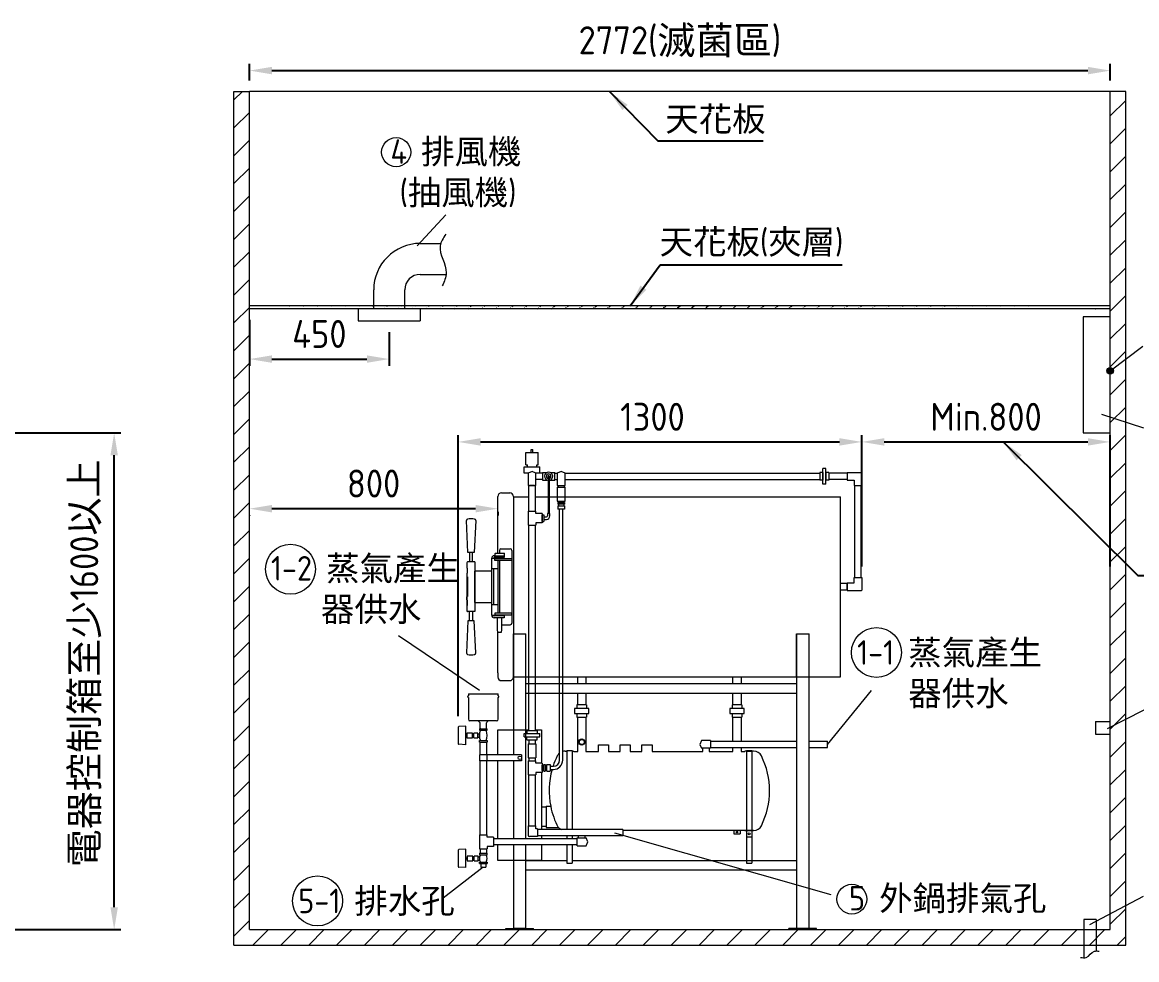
# Model space of a CAD drawing. Header units: millimetres. Extents: x 0 to 12013, y 0 to 8446.
# Drawn here: x 6332 to 9921, y 1972 to 4993 of the extents above; entities that cross this region are included whole.
import ezdxf

# ---------------------------------------------------------------- set-up
doc = ezdxf.new("R2010")
doc.units = ezdxf.units.MM
doc.linetypes.add('HIDDEN', pattern=[9.525, 6.35, -3.175])
doc.layers.get('0').update_dxf_attribs({"lineweight": 15})
for name, color, linetype, lineweight in [('D', 3, 'Continuous', 13), ('H', 2, 'HIDDEN', 15), ('HIDDEN', 2, 'HIDDEN', 9), ('S', 4, 'Continuous', 15), ('線段', 7, 'Continuous', 25)]:
    doc.layers.add(name, color=color, linetype=linetype, lineweight=lineweight)
doc.styles.get("Standard").update_dxf_attribs({"font": 'KAIU.TTF'})
doc.styles.add('STU25', font='isocp2.shx')
doc.dimstyles.new('STU25', dxfattribs={"dimscale": 36, "dimtxt": 2.5, "dimasz": 2, "dimexe": 0.6, "dimexo": 1, "dimgap": 1, "dimtad": 1, "dimdsep": 46, "dimtxsty": 'STU25', "dimcen": 2, "dimazin": 2, "dimtfac": 1, "dimtmove": 0, "dimatfit": 3, "dimfxl": 0, "dimtolj": 1, "dimtzin": 0, "dimarcsym": 0})
doc.dimstyles.new('STU25$7', dxfattribs={"dimscale": 36, "dimtxt": 2.5, "dimasz": 2, "dimexe": 1.25, "dimexo": 0.625, "dimgap": 1, "dimtad": 1, "dimdec": 4, "dimdsep": 46, "dimtxsty": 'STU25', "dimcen": 2.5, "dimazin": 2, "dimtfac": 1, "dimtdec": 4, "dimtmove": 0, "dimatfit": 3, "dimfxl": 0, "dimtolj": 1, "dimtzin": 0, "dimarcsym": 0})

# ---------------------------------------------------------------- blocks, each defined once
blk = doc.blocks.new('*D3')
at = {"layer": 'D', "color": 0, "lineweight": -2}
for p, q in [((7735.8, 2757.4), (7735.8, 3662.3)), ((9035.8, 3239.7), (9035.8, 3662.3)), ((7807.8, 3640.7), (8963.8, 3640.7))]:
    blk.add_line(p, q, dxfattribs=at)
at = {"layer": 'D', "color": 0}
for points in [[(7807.8, 3652.7), (7807.8, 3628.7), (7735.8, 3640.7)], [(8963.8, 3628.7), (8963.8, 3652.7), (9035.8, 3640.7)]]:
    blk.add_solid(points, dxfattribs=at)
at = {"layer": 'Defpoints', "color": 0}
for p in [(9035.8, 3640.7), (9035.8, 3203.7), (7735.8, 2721.4)]:
    blk.add_point(p, dxfattribs=at)
at = {"layer": 'D', "color": 0, "insert": (8361.4, 3721.7), "char_height": 90, "attachment_point": 5, "style": 'STU25'}
blk.add_mtext('\\A1;1300', dxfattribs=at)
blk = doc.blocks.new('*D5')
at = {"layer": 'D', "color": 0, "lineweight": -2}
for p, q in [((7063.6, 4033.6), (7063.6, 3886)), ((7513.6, 3994.5), (7513.6, 3886)), ((7135.6, 3907.6), (7441.6, 3907.6))]:
    blk.add_line(p, q, dxfattribs=at)
at = {"layer": 'D', "color": 0}
for points in [[(7135.6, 3919.6), (7135.6, 3895.6), (7063.6, 3907.6)], [(7441.6, 3895.6), (7441.6, 3919.6), (7513.6, 3907.6)]]:
    blk.add_solid(points, dxfattribs=at)
at = {"layer": 'Defpoints', "color": 0}
for p in [(7063.6, 4069.6), (7513.6, 4030.5), (7513.6, 3907.6)]:
    blk.add_point(p, dxfattribs=at)
at = {"layer": 'D', "color": 0, "insert": (7288.6, 3988.6), "char_height": 90, "attachment_point": 5, "style": 'STU25'}
blk.add_mtext('\\A1;450', dxfattribs=at)
blk = doc.blocks.new('*D9')
at = {"layer": 'D', "color": 0, "lineweight": -2}
for p, q in [((5951.5, 3669.6), (6649.3, 3669.6)), ((6627.7, 2141.6), (6627.7, 3597.6)), ((6290.4, 2069.6), (6649.3, 2069.6))]:
    blk.add_line(p, q, dxfattribs=at)
at = {"layer": 'D', "color": 0}
for points in [[(6639.7, 3597.6), (6615.7, 3597.6), (6627.7, 3669.6)], [(6615.7, 2141.6), (6639.7, 2141.6), (6627.7, 2069.6)]]:
    blk.add_solid(points, dxfattribs=at)
at = {"layer": 'Defpoints', "color": 0}
for p in [(5915.5, 3669.6), (6627.7, 3669.6), (6254.4, 2069.6)]:
    blk.add_point(p, dxfattribs=at)
at = {"layer": 'D', "color": 0, "insert": (6536.5, 2927.2), "char_height": 90, "attachment_point": 5, "rotation": 90, "style": 'STU25'}
blk.add_mtext('\\A1;{\\f標楷體|b0|i0|c136|p65;電器控制箱至少}1600{\\f標楷體|b0|i0|c136|p65;以上}', dxfattribs=at)
blk = doc.blocks.new('*D12')
at = {"layer": 'D', "color": 0, "lineweight": -2}
for p, q in [((7063.6, 4805.6), (7063.6, 4858.7)), ((9835.8, 4805.6), (9835.8, 4858.7)), ((7135.6, 4837.1), (9763.8, 4837.1))]:
    blk.add_line(p, q, dxfattribs=at)
at = {"layer": 'D', "color": 0}
for points in [[(7135.6, 4849.1), (7135.6, 4825.1), (7063.6, 4837.1)], [(9763.8, 4825.1), (9763.8, 4849.1), (9835.8, 4837.1)]]:
    blk.add_solid(points, dxfattribs=at)
at = {"layer": 'Defpoints', "color": 0}
for p in [(9835.8, 4837.1), (7063.6, 4769.6), (9835.8, 4769.6)]:
    blk.add_point(p, dxfattribs=at)
at = {"layer": 'D', "color": 0, "insert": (8449.7, 4929.8), "char_height": 90, "attachment_point": 5, "style": 'STU25'}
blk.add_mtext('\\A1;2772({\\f標楷體|b0|i0|c136|p65;滅菌區})', dxfattribs=at)
blk = doc.blocks.new('*D13')
at = {"layer": 'D', "color": 0, "lineweight": -2}
for p, q in [((7791.6, 3425.6), (7135.6, 3425.6)), ((7863.6, 3415.6), (7863.6, 3404)), ((7063.6, 3404.7), (7063.6, 3404))]:
    blk.add_line(p, q, dxfattribs=at)
at = {"layer": 'D', "color": 0}
for points in [[(7135.6, 3437.6), (7135.6, 3413.6), (7063.6, 3425.6)], [(7791.6, 3413.6), (7791.6, 3437.6), (7863.6, 3425.6)]]:
    blk.add_solid(points, dxfattribs=at)
at = {"layer": 'Defpoints', "color": 0}
for p in [(7863.6, 3451.6), (7063.6, 3440.7), (7063.6, 3425.6)]:
    blk.add_point(p, dxfattribs=at)
at = {"layer": 'D', "color": 0, "insert": (7463.2, 3506.6), "char_height": 90, "attachment_point": 5, "style": 'STU25'}
blk.add_mtext('\\A1;{\\Fisocp2.shx;800}', dxfattribs=at)
blk = doc.blocks.new('*D18')
at = {"layer": 'D', "color": 0, "lineweight": -2}
for p, q in [((9035.8, 3239.7), (9035.8, 3662.3)), ((9835.8, 3239.7), (9835.8, 3662.3)), ((9107.8, 3640.7), (9763.8, 3640.7))]:
    blk.add_line(p, q, dxfattribs=at)
at = {"layer": 'D', "color": 0}
for points in [[(9107.8, 3652.7), (9107.8, 3628.7), (9035.8, 3640.7)], [(9763.8, 3628.7), (9763.8, 3652.7), (9835.8, 3640.7)]]:
    blk.add_solid(points, dxfattribs=at)
at = {"layer": 'Defpoints', "color": 0}
for p in [(9835.8, 3640.7), (9035.8, 3203.7), (9835.8, 3203.7)]:
    blk.add_point(p, dxfattribs=at)
at = {"layer": 'D', "color": 0, "insert": (9435.8, 3721.7), "char_height": 90, "attachment_point": 5, "style": 'STU25'}
blk.add_mtext('\\A1;Min.800', dxfattribs=at)

msp = doc.modelspace()

# ---------------------------------------------------------------- hatches: boundary and pattern name
msp.add_hatch(color=256).paths.add_polyline_path([(9825.008, 3869.598, 1), (9846.529, 3869.598, 1)])
at = {"layer": 'H', "ltscale": 5}
h = msp.add_hatch(dxfattribs=at)
h.set_pattern_fill('ANSI31', color=256, scale=20, style=0)
h.set_pattern_definition([(45, (241180.12, 22125.563), (-44.90128, 44.90128), [])])
edge = h.paths.add_edge_path()
edge.add_line((9885.768, 4769.598), (9835.768, 4769.598))
edge.add_line((9835.768, 2069.598), (9835.768, 4769.598))
edge.add_line((7063.572, 2069.598), (9835.768, 2069.598))
edge.add_line((7063.572, 2069.598), (7063.572, 4769.598))
edge.add_line((7013.572, 4769.598), (7063.572, 4769.598))
edge.add_line((7013.572, 2019.598), (7013.572, 4769.598))
edge.add_line((7013.572, 2019.598), (9885.768, 2019.598))
edge.add_line((9885.768, 2019.598), (9885.768, 4769.598))
at = {"layer": 'H'}
h = msp.add_hatch(dxfattribs=at)
h.set_pattern_fill('ANSI31', color=256, scale=10, style=0)
h.set_pattern_definition([(45, (240899.302, 21585.888), (-22.4506403, 22.4506403), [])])
edge = h.paths.add_edge_path()
edge.add_line((9835.768, 4079.598), (7063.572, 4079.598))
edge.add_line((9835.768, 4069.598), (7063.572, 4069.598))

# ---------------------------------------------------------------- linework, layer by layer
for p, q in [((7613.572, 4280.346), (7679.492, 4280.346)), ((7613.572, 4180.346), (7696.867, 4180.346)), ((7463.572, 4069.598), (7463.572, 4130.346)), ((7563.572, 4069.598), (7563.572, 4130.346)), ((7413.572, 4069.598), (7413.572, 4030.454)), ((7613.572, 4069.598), (7613.572, 4030.454)), ((7413.572, 4030.454), (7613.572, 4030.454)), ((7953.572, 3606.615), (7993.572, 3606.615)), ((7953.572, 3566.615), (7953.572, 3606.615)), ((7970.572, 3616.615), (7976.572, 3616.615)), ((7970.572, 3606.615), (7970.572, 3616.615)), ((7976.572, 3606.615), (7976.572, 3616.615)), ((7993.572, 3566.615), (7993.572, 3606.615)), ((7948.572, 3560.105), (7998.572, 3560.105)), ((7948.572, 3550.105), (7948.572, 3560.105)), ((7953.572, 3566.615), (7958.572, 3566.615)), ((7958.572, 3560.105), (7958.572, 3566.615)), ((7988.572, 3560.105), (7988.572, 3566.615)), ((7988.572, 3566.615), (7993.572, 3566.615)), ((7998.572, 3550.105), (7998.572, 3560.105)), ((8919.97, 3555.105), (8909.97, 3555.105)), ((8909.97, 3505.105), (8909.97, 3555.105)), ((8919.97, 3505.105), (8919.97, 3555.105)), ((7948.572, 3540.105), (7948.572, 3550.105)), ((7961.072, 3540.105), (7948.572, 3540.105)), ((7973.572, 3545.105), (7961.072, 3540.105)), ((7961.072, 3540.105), (7961.072, 3500.105)), ((7986.072, 3540.105), (7973.572, 3545.105)), ((7998.572, 3540.105), (7986.072, 3540.105)), ((8006.99, 3540.105), (7986.072, 3540.105)), ((7986.072, 3500.105), (7986.072, 3540.105)), ((8006.99, 3520.105), (7986.072, 3520.105)), ((7998.572, 3540.105), (7998.572, 3550.105)), ((8006.99, 3542.605), (8022.772, 3542.605)), ((8006.99, 3542.605), (8006.99, 3517.605)), ((8006.99, 3517.605), (8022.772, 3517.605)), ((8024.99, 3530.105), (8024.99, 3410.198)), ((8028.99, 3530.105), (8028.99, 3410.198)), ((8031.208, 3542.605), (8046.99, 3542.605)), ((8031.208, 3517.605), (8046.99, 3517.605)), ((8046.99, 3517.605), (8046.99, 3542.605)), ((8046.99, 3540.105), (8054.865, 3540.105)), ((8046.99, 3520.105), (8054.865, 3520.105)), ((8067.365, 3545.105), (8054.865, 3540.105)), ((8054.865, 3540.105), (8054.865, 3500.105)), ((8079.865, 3540.105), (8067.365, 3545.105)), ((8079.865, 3540.105), (8899.97, 3540.105)), ((8079.865, 3500.105), (8079.865, 3540.105)), ((8079.865, 3520.105), (8899.97, 3520.105)), ((8909.97, 3542.605), (8899.97, 3542.605)), ((8899.97, 3542.605), (8899.97, 3517.605)), ((8899.97, 3540.105), (8899.97, 3520.105)), ((8909.97, 3517.605), (8899.97, 3517.605)), ((8909.97, 3542.605), (8909.97, 3517.605)), ((8929.97, 3542.605), (8919.97, 3542.605)), ((8919.97, 3542.605), (8919.97, 3517.605)), ((8929.97, 3517.605), (8919.97, 3517.605)), ((8929.97, 3542.605), (8929.97, 3517.605)), ((8988.068, 3540.105), (8929.97, 3540.105)), ((8988.068, 3520.105), (8929.97, 3520.105)), ((8988.068, 3542.605), (9033.765, 3542.605)), ((8988.068, 3542.605), (8988.068, 3517.605)), ((8988.068, 3517.605), (9010.765, 3517.605)), ((9010.765, 3517.605), (9010.765, 3500.491)), ((9035.765, 3500.491), (9035.765, 3540.605)), ((7961.072, 3500.105), (7986.072, 3500.105)), ((7963.572, 3418), (7963.572, 3500.105)), ((7963.572, 3500.105), (7983.572, 3500.105)), ((7983.572, 3500.105), (7983.572, 3418)), ((8054.865, 3500.105), (8079.865, 3500.105)), ((8054.865, 3495.105), (8079.865, 3495.105)), ((8054.865, 3495.105), (8054.865, 3450.105)), ((8057.365, 3500.105), (8057.365, 3495.105)), ((8077.365, 3500.105), (8077.365, 3495.105)), ((8079.865, 3450.105), (8079.865, 3495.105)), ((8919.97, 3505.105), (8909.97, 3505.105)), ((9010.765, 3500.491), (9035.765, 3500.491)), ((9013.265, 3203.72), (9013.265, 3500.491)), ((9033.265, 3203.72), (9033.265, 3500.491)), ((9033.265, 3500.491), (9035.765, 3500.491)), ((7863.572, 3451.605), (7863.572, 3464.605)), ((7863.572, 3282.177), (7863.572, 3451.605)), ((7875.572, 3476.605), (7901.572, 3476.605)), ((7913.572, 3464.605), (7913.572, 3424.105)), ((7913.572, 3464.105), (7963.572, 3464.105)), ((7983.572, 3464.105), (8967.068, 3464.105)), ((8054.865, 3450.105), (8079.865, 3450.105)), ((8058.98, 3450.105), (8058.98, 3445.105)), ((8076.199, 3450.105), (8076.199, 3445.105)), ((8967.068, 2883.605), (8967.068, 3464.105)), ((7913.572, 3444.105), (7913.572, 2904.105)), ((7961.072, 3418), (7961.072, 3373)), ((7961.072, 3418), (7986.072, 3418)), ((7986.072, 3410.5), (7986.072, 3418)), ((8006.072, 3410.5), (7986.072, 3410.5)), ((8006.072, 3410.5), (8006.072, 3380.5)), ((8022.99, 3410.198), (8022.99, 3402.198)), ((8030.99, 3410.198), (8022.99, 3410.198)), ((8030.99, 3402.198), (8030.99, 3410.198)), ((8056.301, 3445.105), (8078.273, 3445.105)), ((8056.301, 3445.105), (8056.301, 3440.105)), ((8078.273, 3440.105), (8056.301, 3440.105)), ((8056.301, 3435.105), (8078.273, 3435.105)), ((8056.301, 3435.105), (8056.301, 3424.227)), ((8078.273, 3424.227), (8056.301, 3424.227)), ((8058.98, 3445.105), (8076.199, 3445.105)), ((8058.98, 3440.105), (8058.98, 3435.105)), ((8058.98, 3435.105), (8076.199, 3435.105)), ((8062.365, 2615.589), (8062.365, 3424.227)), ((8072.365, 2615.589), (8072.365, 3424.227)), ((8076.199, 3440.105), (8076.199, 3435.105)), ((8078.273, 3445.105), (8078.273, 3440.105)), ((8078.273, 3435.105), (8078.273, 3424.227)), ((7766.588, 3284.246), (7762.088, 3387.401)), ((7792.075, 3387.149), (7787.588, 3284.246)), ((8006.072, 3380.5), (7986.072, 3380.5)), ((7986.072, 3380.5), (7986.072, 3373)), ((8006.072, 3406.183), (8011.072, 3406.183)), ((8006.072, 3384.212), (8006.072, 3406.183)), ((8006.072, 3386.891), (8006.072, 3404.109)), ((8006.072, 3384.212), (8011.072, 3384.212)), ((8011.072, 3406.183), (8011.072, 3384.212)), ((8011.072, 3399.198), (8019.99, 3399.198)), ((8011.072, 3391.198), (8019.99, 3391.198)), ((7961.072, 3373), (7986.072, 3373)), ((7963.572, 2710.892), (7963.572, 3373)), ((7983.572, 3373), (7983.572, 2710.892)), ((7787.588, 3284.246), (7766.588, 3284.246)), ((7772.338, 3284.246), (7772.338, 3254.105)), ((7781.838, 3254.105), (7781.838, 3284.246)), ((7843.572, 3266.605), (7863.572, 3266.605)), ((7851.572, 3274.105), (7883.572, 3274.105)), ((7883.572, 3268.105), (7851.778, 3268.105)), ((7855.639, 3282.177), (7854.554, 3281.093)), ((7854.554, 3275.19), (7854.554, 3281.093)), ((7854.554, 3275.19), (7855.639, 3274.105)), ((7855.639, 3282.177), (7883.506, 3282.177)), ((7855.639, 3274.105), (7883.506, 3274.105)), ((7863.572, 3268.105), (7863.572, 3265.105)), ((7868.572, 3291.314), (7868.572, 3282.177)), ((7873.572, 3296.314), (7903.572, 3296.314)), ((7883.506, 3282.177), (7884.59, 3281.093)), ((7884.59, 3275.19), (7883.506, 3274.105)), ((7883.572, 3274.105), (7883.572, 3268.105)), ((7884.59, 3275.19), (7884.59, 3281.093)), ((7908.572, 3291.314), (7908.572, 3056.896)), ((7763.588, 3251.605), (7763.588, 3235.105)), ((7764.588, 3234.105), (7764.588, 3217.605)), ((7789.588, 3254.105), (7766.088, 3254.105)), ((7789.588, 3254.105), (7789.588, 3094.105)), ((7843.572, 3082.105), (7843.572, 3266.105)), ((7863.572, 3231.605), (7843.572, 3231.605)), ((7849.572, 3231.605), (7849.572, 3116.605)), ((7853.572, 3259.105), (7853.572, 3265.105)), ((7853.572, 3265.105), (7908.572, 3265.105)), ((7908.572, 3259.105), (7853.572, 3259.105)), ((7863.572, 3259.105), (7863.572, 3089.105)), ((7868.572, 3259.105), (7868.572, 3089.105)), ((7908.572, 3265.105), (7908.572, 3259.105)), ((7763.588, 3216.605), (7763.588, 3206.605)), ((7764.588, 3205.605), (7764.588, 3142.605)), ((7790.588, 3225.605), (7789.588, 3224.605)), ((7789.588, 3123.605), (7789.588, 3224.605)), ((7790.588, 3225.605), (7843.572, 3225.605)), ((9010.765, 3186.605), (9010.765, 3203.72)), ((9010.765, 3203.72), (9035.765, 3203.72)), ((9033.265, 3203.72), (9035.765, 3203.72)), ((9035.765, 3203.72), (9035.765, 3163.605)), ((8988.068, 3184.105), (8966.992, 3184.105)), ((8966.992, 3164.105), (8988.068, 3164.105)), ((8988.068, 3186.605), (9010.765, 3186.605)), ((8988.068, 3186.605), (8988.068, 3161.605)), ((8988.068, 3164.105), (8988.068, 3184.105)), ((8988.068, 3164.105), (8988.068, 3184.105)), ((8988.068, 3161.605), (9033.765, 3161.605)), ((7763.588, 3131.605), (7763.588, 3141.605)), ((7763.588, 3141.605), (7763.588, 3131.605)), ((7764.588, 3130.605), (7764.588, 3114.105)), ((7764.588, 3114.105), (7764.588, 3130.605)), ((7790.588, 3122.605), (7789.588, 3123.605)), ((7763.588, 3113.105), (7763.588, 3096.605)), ((7789.588, 3094.105), (7766.088, 3094.105)), ((7772.338, 3063.964), (7772.338, 3094.105)), ((7781.838, 3094.105), (7781.838, 3063.964)), ((7843.572, 3122.605), (7790.588, 3122.605)), ((7843.572, 3116.605), (7863.572, 3116.605)), ((7908.572, 3089.105), (7853.572, 3089.105)), ((7853.572, 3089.105), (7853.572, 3083.105)), ((7908.572, 3083.105), (7908.572, 3089.105)), ((7766.588, 3063.964), (7762.088, 2960.81)), ((7787.588, 3063.964), (7766.588, 3063.964)), ((7792.075, 2961.061), (7787.588, 3063.964)), ((7863.572, 3081.605), (7843.572, 3081.605)), ((7849.572, 3081.605), (7849.572, 3081.605)), ((7883.572, 3074.105), (7851.572, 3074.105)), ((7883.572, 3080.105), (7851.778, 3080.105)), ((7853.572, 3083.105), (7908.572, 3083.105)), ((7862.719, 3035.685), (7862.719, 3074.105)), ((7863.572, 3083.105), (7863.572, 3081.605)), ((7868.572, 3083.105), (7868.572, 3080.105)), ((7876.425, 3035.685), (7876.425, 3074.105)), ((7876.425, 3051.896), (7903.572, 3051.896)), ((7883.572, 3080.105), (7883.572, 3074.105)), ((7863.804, 3027.631), (7862.719, 3035.685)), ((7863.572, 2896.605), (7863.572, 3027.631)), ((7863.804, 3027.631), (7875.341, 3027.631)), ((7875.341, 3027.631), (7876.425, 3035.685)), ((7913.572, 2883.605), (7913.572, 3022.598)), ((7913.572, 3022.598), (7953.572, 3022.598)), ((7914.572, 2632.98), (7914.572, 3022.598)), ((7952.572, 3022.598), (7952.572, 2362.105)), ((7953.572, 2883.605), (7953.572, 3022.598)), ((8825.572, 2883.605), (8825.572, 3022.598)), ((8825.572, 3022.598), (8865.572, 3022.598)), ((8826.572, 2072.598), (8826.572, 3022.598)), ((8864.572, 3022.598), (8864.572, 2072.598)), ((8865.572, 2883.605), (8865.572, 3022.598)), ((7913.572, 2883.605), (7913.572, 2924.105)), ((7863.572, 2896.605), (7863.572, 2883.605)), ((7875.572, 2871.605), (7901.572, 2871.605)), ((7913.572, 2883.605), (8967.068, 2883.605)), ((8120.572, 2862.598), (8120.572, 2883.605)), ((8146.572, 2883.605), (8146.572, 2862.598)), ((8620.572, 2862.598), (8620.572, 2883.605)), ((8646.572, 2883.605), (8646.572, 2862.598)), ((7952.572, 2862.598), (8826.572, 2862.598)), ((7768.395, 2829.105), (7768.395, 2822.889)), ((7768.395, 2829.105), (7864.395, 2829.105)), ((7768.395, 2817.321), (7768.395, 2747.105)), ((7864.395, 2822.889), (7864.395, 2829.105)), ((7864.395, 2747.105), (7864.395, 2817.321)), ((8826.572, 2830.598), (7952.572, 2830.598)), ((8120.572, 2793.605), (8120.572, 2830.598)), ((8146.572, 2830.598), (8146.572, 2793.605)), ((8620.572, 2793.605), (8620.572, 2830.598)), ((8646.572, 2830.598), (8646.572, 2793.605)), ((8156.572, 2781.605), (8110.572, 2781.605)), ((8110.572, 2781.605), (8110.572, 2765.605)), ((8110.572, 2765.605), (8156.572, 2765.605)), ((8149.072, 2793.605), (8118.072, 2793.605)), ((8118.072, 2793.605), (8118.072, 2781.605)), ((8118.072, 2765.605), (8118.072, 2753.605)), ((8149.072, 2793.605), (8149.072, 2781.605)), ((8149.072, 2765.605), (8149.072, 2753.605)), ((8156.572, 2765.605), (8156.572, 2781.605)), ((8656.572, 2781.605), (8610.572, 2781.605)), ((8610.572, 2781.605), (8610.572, 2765.605)), ((8610.572, 2765.605), (8656.572, 2765.605)), ((8649.072, 2793.605), (8618.072, 2793.605)), ((8618.072, 2793.605), (8618.072, 2781.605)), ((8618.072, 2765.605), (8618.072, 2753.605)), ((8649.072, 2793.605), (8649.072, 2781.605)), ((8649.072, 2765.605), (8649.072, 2753.605)), ((8656.572, 2765.605), (8656.572, 2781.605)), ((7859.395, 2742.105), (7773.395, 2742.105)), ((7816.395, 2742.105), (7806.245, 2742.105)), ((7806.245, 2717.952), (7806.245, 2735.625)), ((7826.545, 2742.105), (7816.395, 2742.105)), ((7826.545, 2717.952), (7826.545, 2735.625)), ((8118.072, 2753.605), (8149.072, 2753.605)), ((8120.572, 2643.605), (8120.572, 2753.605)), ((8146.572, 2753.605), (8146.572, 2643.605)), ((8618.072, 2753.605), (8649.072, 2753.605)), ((8620.572, 2676.105), (8620.572, 2753.605)), ((8646.572, 2753.605), (8646.572, 2676.105)), ((9788.424, 2739.598), (9835.768, 2739.598)), ((9788.424, 2739.598), (9788.424, 2699.598)), ((7735.765, 2721.398), (7735.765, 2668.362)), ((7760.239, 2724.578), (7737.66, 2723.395)), ((7760.765, 2665.681), (7760.765, 2724.079)), ((7760.765, 2696.38), (7764.023, 2696.38)), ((7760.765, 2693.38), (7764.023, 2693.38)), ((7781.602, 2702.38), (7764.023, 2702.38)), ((7764.023, 2702.38), (7764.023, 2687.38)), ((7781.602, 2687.38), (7781.602, 2702.38)), ((7781.602, 2700.38), (7785.95, 2700.38)), ((7799.182, 2702.38), (7785.95, 2702.38)), ((7785.95, 2687.38), (7785.95, 2702.38)), ((7799.182, 2687.38), (7799.182, 2702.38)), ((7799.182, 2700.38), (7803.988, 2700.38)), ((7803.895, 2716.548), (7828.895, 2716.548)), ((7803.895, 2716.548), (7803.895, 2711.548)), ((7803.895, 2711.548), (7828.895, 2711.548)), ((7803.988, 2689.38), (7803.988, 2700.38)), ((7806.245, 2717.952), (7806.245, 2716.548)), ((7806.245, 2716.548), (7826.545, 2716.548)), ((7826.545, 2716.548), (7826.545, 2717.952)), ((7828.895, 2711.548), (7828.895, 2716.548)), ((7948.572, 2700.892), (7998.572, 2700.892)), ((7948.572, 2690.892), (7948.572, 2700.892)), ((7956.572, 2710.892), (7956.572, 2700.892)), ((7956.572, 2710.892), (7990.572, 2710.892)), ((7990.572, 2710.892), (7990.572, 2700.892)), ((7998.572, 2690.892), (7998.572, 2700.892)), ((8003.572, 2712.598), (8003.572, 2605.892)), ((9788.424, 2699.598), (9835.768, 2699.598)), ((7760.239, 2665.182), (7737.66, 2666.365)), ((7764.023, 2687.38), (7781.602, 2687.38)), ((7781.602, 2689.38), (7785.95, 2689.38)), ((7785.95, 2687.38), (7799.182, 2687.38)), ((7799.182, 2689.38), (7803.988, 2689.38)), ((7803.895, 2678.212), (7828.895, 2678.212)), ((7803.895, 2673.212), (7803.895, 2678.212)), ((7803.895, 2673.212), (7828.895, 2673.212)), ((7806.395, 2632.98), (7806.395, 2673.212)), ((7826.395, 2673.212), (7826.395, 2632.98)), ((7828.895, 2678.212), (7828.895, 2673.212)), ((7948.572, 2690.892), (7998.572, 2690.892)), ((7956.572, 2680.892), (7956.572, 2690.892)), ((7956.572, 2680.892), (7990.572, 2680.892)), ((7961.072, 2680.892), (7986.072, 2680.892)), ((7961.072, 2667.548), (7961.072, 2622.548)), ((7961.072, 2667.548), (7986.072, 2667.548)), ((7963.572, 2680.892), (7963.572, 2667.548)), ((7983.572, 2680.892), (7983.572, 2667.548)), ((7986.072, 2667.548), (7986.072, 2622.548)), ((7990.572, 2680.892), (7990.572, 2690.892)), ((8187.072, 2643.605), (8187.072, 2664.605)), ((8187.072, 2664.605), (8220.072, 2664.605)), ((8220.072, 2664.605), (8220.072, 2643.605)), ((8257.072, 2664.605), (8290.072, 2664.605)), ((8257.072, 2643.605), (8257.072, 2664.605)), ((8290.072, 2664.605), (8290.072, 2643.605)), ((8327.072, 2664.605), (8360.072, 2664.605)), ((8327.072, 2643.605), (8327.072, 2664.605)), ((8360.072, 2664.605), (8360.072, 2643.605)), ((8518.869, 2678.605), (8513.869, 2666.105)), ((8513.869, 2666.105), (8518.869, 2653.605)), ((8548.276, 2678.605), (8518.869, 2678.605)), ((8548.276, 2678.605), (8548.276, 2653.605)), ((8548.276, 2676.105), (8826.572, 2676.105)), ((8548.276, 2656.105), (8826.572, 2656.105)), ((8620.572, 2643.605), (8620.572, 2656.105)), ((8646.572, 2656.105), (8646.572, 2643.605)), ((8864.572, 2676.105), (8925.278, 2676.105)), ((8864.572, 2656.105), (8925.278, 2656.105)), ((8925.278, 2656.105), (8925.278, 2676.105)), ((7804.395, 2632.98), (7804.395, 2612.98)), ((7806.395, 2632.98), (7804.395, 2632.98)), ((7940.082, 2632.98), (7806.395, 2632.98)), ((7827.863, 2632.98), (7827.863, 2612.98)), ((7940.082, 2632.98), (7940.082, 2612.98)), ((7961.072, 2622.548), (7986.072, 2622.548)), ((7963.572, 2622.548), (7963.572, 2613.392)), ((7983.572, 2622.548), (7983.572, 2613.392)), ((8080.016, 2644.605), (8085.794, 2644.605)), ((8085.794, 2646.605), (8085.794, 2391.632)), ((8085.794, 2646.605), (8102.794, 2646.605)), ((8102.794, 2646.605), (8102.794, 2391.632)), ((8102.794, 2644.605), (8108.572, 2644.605)), ((8108.572, 2644.605), (8108.572, 2643.605)), ((8108.572, 2643.605), (8120.572, 2643.605)), ((8146.572, 2643.605), (8187.072, 2643.605)), ((8220.072, 2643.605), (8257.072, 2643.605)), ((8290.072, 2643.605), (8327.072, 2643.605)), ((8360.072, 2643.605), (8523.572, 2643.605)), ((8548.276, 2653.605), (8518.869, 2653.605)), ((8523.572, 2643.605), (8523.572, 2653.605)), ((8543.572, 2653.605), (8543.572, 2643.605)), ((8543.572, 2643.605), (8620.572, 2643.605)), ((8646.572, 2643.605), (8658.572, 2643.605)), ((8658.572, 2644.605), (8658.572, 2643.605)), ((8687.129, 2644.605), (8658.572, 2644.605)), ((8664.351, 2646.605), (8664.351, 2284.013)), ((8664.351, 2646.605), (8681.351, 2646.605)), ((8681.351, 2646.605), (8681.351, 2284.013)), ((7940.082, 2612.98), (7804.395, 2612.98)), ((7806.395, 2374.605), (7806.395, 2612.98)), ((7826.395, 2612.98), (7826.395, 2374.605)), ((7914.572, 2362.105), (7914.572, 2612.98)), ((7961.072, 2613.392), (7986.072, 2613.392)), ((7961.072, 2613.392), (7961.072, 2568.392)), ((7986.072, 2605.892), (7986.072, 2613.392)), ((8006.072, 2605.892), (7986.072, 2605.892)), ((8006.072, 2605.892), (8006.072, 2575.892)), ((8006.072, 2599.501), (8011.072, 2599.501)), ((8006.072, 2582.282), (8006.072, 2599.501)), ((8006.072, 2597.892), (8006.072, 2583.892)), ((8011.072, 2579.604), (8011.072, 2601.575)), ((8011.072, 2601.575), (8016.072, 2601.575)), ((8011.072, 2582.282), (8011.072, 2599.501)), ((8016.072, 2601.575), (8016.072, 2579.604)), ((8016.072, 2599.501), (8021.072, 2599.501)), ((8021.072, 2601.575), (8031.95, 2601.575)), ((8021.072, 2579.604), (8021.072, 2601.575)), ((8021.072, 2582.282), (8021.072, 2599.501)), ((8031.95, 2601.575), (8031.95, 2579.604)), ((8031.95, 2595.589), (8042.365, 2595.589)), ((8031.95, 2585.589), (8042.365, 2585.589)), ((7961.072, 2568.392), (7986.072, 2568.392)), ((7963.572, 2404.132), (7963.572, 2568.392)), ((7983.572, 2568.392), (7983.572, 2404.132)), ((7986.072, 2575.892), (7986.072, 2568.392)), ((8006.072, 2575.892), (7986.072, 2575.892)), ((8003.572, 2575.892), (8003.572, 2391.632)), ((8006.072, 2582.282), (8011.072, 2582.282)), ((8011.072, 2579.604), (8016.072, 2579.604)), ((8016.072, 2582.282), (8021.072, 2582.282)), ((8021.072, 2579.604), (8031.95, 2579.604)), ((8018.562, 2463.605), (8003.572, 2463.605)), ((8018.562, 2466.605), (8018.562, 2398.605)), ((8018.562, 2466.605), (8033.562, 2466.605)), ((7803.895, 2374.605), (7803.895, 2329.605)), ((7803.895, 2374.605), (7828.895, 2374.605)), ((7828.895, 2367.105), (7828.895, 2374.605)), ((7961.072, 2404.132), (7961.072, 2374.132)), ((7961.072, 2404.132), (7986.072, 2404.132)), ((7991.072, 2369.132), (7966.072, 2369.132)), ((7986.072, 2394.132), (7986.072, 2404.132)), ((7991.072, 2394.132), (7986.072, 2394.132)), ((7991.072, 2394.132), (7991.072, 2369.132)), ((8265.453, 2391.632), (7991.072, 2391.632)), ((8265.453, 2371.632), (7991.072, 2371.632)), ((8018.562, 2401.605), (8003.572, 2401.605)), ((8003.572, 2371.632), (8003.572, 2362.105)), ((8018.562, 2398.605), (8057.776, 2398.605)), ((8085.794, 2371.632), (8085.794, 2362.105)), ((8102.794, 2371.632), (8102.794, 2362.105)), ((8123.572, 2364.605), (8123.572, 2371.632)), ((8143.572, 2371.632), (8143.572, 2364.605)), ((8265.453, 2391.632), (8265.453, 2371.632)), ((8265.453, 2389.605), (8658.572, 2389.605)), ((8623.572, 2389.605), (8623.572, 2377.605)), ((8623.572, 2377.605), (8643.572, 2377.605)), ((8643.572, 2389.605), (8643.572, 2377.605)), ((8658.572, 2388.605), (8658.572, 2389.605)), ((8687.129, 2388.605), (8658.572, 2388.605)), ((8658.572, 2388.605), (8687.129, 2388.605)), ((7848.895, 2367.105), (7828.895, 2367.105)), ((7828.895, 2337.105), (7828.895, 2329.605)), ((7848.895, 2337.105), (7828.895, 2337.105)), ((7848.895, 2367.105), (7848.895, 2337.105)), ((8118.869, 2362.105), (7848.895, 2362.105)), ((8118.869, 2342.105), (7848.895, 2342.105)), ((7914.572, 2072.598), (7914.572, 2342.105)), ((7952.572, 2342.105), (7952.572, 2072.598)), ((8003.572, 2342.105), (8003.572, 2292.598)), ((8085.794, 2342.105), (8085.794, 2284.013)), ((8102.794, 2342.105), (8102.794, 2284.013)), ((8118.869, 2364.605), (8148.276, 2364.605)), ((8118.869, 2339.605), (8118.869, 2364.605)), ((8118.869, 2339.605), (8148.276, 2339.605)), ((8153.276, 2352.105), (8148.276, 2364.605)), ((8148.276, 2339.605), (8153.276, 2352.105)), ((8664.351, 2368.605), (8681.351, 2368.605)), ((7735.765, 2325.409), (7735.765, 2272.374)), ((7760.239, 2328.59), (7737.66, 2327.407)), ((7760.765, 2269.693), (7760.765, 2328.091)), ((7760.765, 2300.392), (7764.757, 2300.392)), ((7760.765, 2297.392), (7764.757, 2297.392)), ((7782.336, 2306.392), (7764.757, 2306.392)), ((7764.757, 2306.392), (7764.757, 2291.392)), ((7782.336, 2291.392), (7782.336, 2306.392)), ((7782.336, 2304.392), (7786.684, 2304.392)), ((7799.916, 2306.392), (7786.684, 2306.392)), ((7786.684, 2291.392), (7786.684, 2306.392)), ((7799.916, 2291.392), (7799.916, 2306.392)), ((7799.916, 2304.392), (7804.722, 2304.392)), ((7803.895, 2329.605), (7828.895, 2329.605)), ((7803.895, 2315.605), (7803.895, 2310.605)), ((7803.895, 2315.605), (7828.895, 2315.605)), ((7803.895, 2310.605), (7828.895, 2310.605)), ((7806.395, 2329.605), (7806.395, 2315.605)), ((7826.395, 2329.605), (7826.395, 2315.605)), ((7828.895, 2310.605), (7828.895, 2315.605)), ((7760.239, 2269.194), (7737.66, 2270.377)), ((7764.757, 2291.392), (7782.336, 2291.392)), ((7782.336, 2293.392), (7786.684, 2293.392)), ((7786.684, 2291.392), (7799.916, 2291.392)), ((7799.916, 2293.392), (7804.722, 2293.392)), ((7803.895, 2287.178), (7828.895, 2287.178)), ((7803.895, 2282.178), (7803.895, 2287.178)), ((7803.895, 2282.178), (7828.895, 2282.178)), ((7808.395, 2282.178), (7808.395, 2271.038)), ((7808.395, 2271.038), (7824.395, 2271.038)), ((7824.395, 2282.178), (7824.395, 2271.038)), ((7828.895, 2287.178), (7828.895, 2282.178)), ((7952.572, 2292.598), (7914.572, 2292.598)), ((7952.572, 2292.598), (8085.794, 2292.598)), ((8085.794, 2284.013), (8102.794, 2284.013)), ((8102.794, 2292.598), (8826.572, 2292.598)), ((8664.351, 2284.013), (8681.351, 2284.013)), ((8826.572, 2260.598), (7952.572, 2260.598)), ((9790.768, 2101.973), (9750.768, 2101.973)), ((9750.768, 2101.973), (9750.768, 1978.716)), ((9790.768, 2101.973), (9790.768, 2000.549)), ((7889.072, 2072.598), (7978.072, 2072.598)), ((7889.072, 2069.598), (7889.072, 2072.598)), ((7978.072, 2069.598), (7889.072, 2069.598)), ((7952.572, 2072.598), (7914.572, 2072.598)), ((7914.572, 2072.598), (7952.572, 2072.598)), ((7914.572, 2072.598), (7952.572, 2072.598)), ((7978.072, 2069.598), (7978.072, 2072.598)), ((8890.072, 2072.598), (8801.072, 2072.598)), ((8801.072, 2069.598), (8801.072, 2072.598)), ((8801.072, 2069.598), (8890.072, 2069.598)), ((8864.572, 2072.598), (8826.572, 2072.598)), ((8826.572, 2072.598), (8864.572, 2072.598)), ((8864.572, 2072.598), (8826.572, 2072.598)), ((8890.072, 2069.598), (8890.072, 2072.598))]:
    msp.add_line(p, q)
for points in [[(9835.768, 4043.467), (9748.182, 4043.467), (9748.182, 3669.598), (9835.768, 3669.598)], [(8028.99, 3522.998), (8034.145, 3525.974), (8034.145, 3534.236), (8026.99, 3538.367), (8019.835, 3534.236), (8019.835, 3525.974), (8024.99, 3522.998)], [(7863.572, 2632.98), (7863.572, 2712.598), (7963.572, 2712.598)], [(7983.572, 2712.598), (8003.572, 2712.598)], [(7863.572, 2362.105), (7863.572, 2612.98)], [(7863.572, 2292.598), (7863.572, 2342.105)], [(8003.572, 2292.598), (7863.572, 2292.598), (7863.572, 2292.598)]]:
    msp.add_lwpolyline(points)
for centre, radius in [((9835.768, 3869.598), 10.761), ((8133.572, 2673.605), 10), ((8133.572, 2673.605), 8), ((7934.122, 2622.98), 5.623), ((8633.572, 2383.605), 2.5), ((8672.851, 2378.108), 3.5)]:
    msp.add_circle(centre, radius)
for centre, radius, start, end in [((7613.572, 4130.346), 150, 90, 180), ((7613.572, 4130.346), 50, 90, 180), ((8026.99, 3530.105), 13.193, 278.719684, 261.280316), ((8026.99, 3530.105), 2, 0, 180), ((9033.765, 3540.605), 2, 0, 90), ((7875.572, 3464.605), 12, 90, 180), ((7901.572, 3464.605), 12, 0, 90), ((7767.095, 3387.401), 5.007, 101.352885, 180), ((7777.088, 3337.628), 55.773, 78.648227, 101.352885), ((7787.082, 3387.407), 5, 357.039064, 78.648227), ((8019.99, 3402.198), 3, 270, 0), ((8019.99, 3402.198), 11, 270, 0), ((7851.572, 3266.105), 8, 90, 180), ((7851.778, 3266.105), 2, 90, 165.522488), ((7873.572, 3291.314), 5, 90, 180), ((7903.572, 3291.314), 5, 0, 90), ((7766.088, 3251.605), 2.5, 90, 180), ((7764.588, 3235.105), 1, 180, 270), ((7764.588, 3216.605), 1, 90, 180), ((7764.588, 3206.605), 1, 180, 270), ((9033.765, 3163.605), 2, 270, 0), ((7764.588, 3141.605), 1, 90, 180), ((7764.588, 3131.605), 1, 180, 270), ((7764.588, 3113.105), 1, 90, 180), ((7766.088, 3096.605), 2.5, 180, 270), ((7851.572, 3082.105), 8, 180, 270), ((7851.778, 3082.105), 2, 194.477512, 270), ((7903.572, 3056.896), 5, 270, 0), ((7767.095, 2960.81), 5.007, 180, 258.647115), ((7777.088, 3010.582), 55.773, 258.647115, 281.351773), ((7787.082, 2960.803), 5, 281.351773, 2.960936), ((7875.572, 2883.605), 12, 180, 270), ((7901.572, 2883.605), 12, 270, 0), ((7768.395, 2820.105), 2.5, 96.15064, 263.84936), ((7768.095, 2822.889), 0.3, 276.15064, 0), ((7768.095, 2817.321), 0.3, 0, 83.84936), ((7864.695, 2822.889), 0.3, 180, 263.84936), ((7864.695, 2817.321), 0.3, 96.15064, 180), ((7864.395, 2820.105), 2.5, 276.15064, 83.84936), ((7773.395, 2747.105), 5, 180, 270), ((7796.884, 2732.105), 10, 20.605558, 90), ((7835.905, 2732.105), 10, 90, 159.394442), ((7859.395, 2747.105), 5, 270, 0), ((7737.765, 2721.398), 2, 93, 180), ((7760.265, 2724.079), 0.5, 0, 93), ((7846.919, 2694.88), 42.931, 157.153781, 202.846219), ((7785.87, 2694.88), 42.931, 337.153781, 22.846219), ((7737.765, 2668.362), 2, 180, 267), ((7760.265, 2665.681), 0.5, 267, 0), ((8281.572, 2516.605), 253, 153.6122, 161.808697), ((8080.016, 2616.605), 28, 129.078126, 153.6122), ((8080.016, 2616.605), 28, 90, 105.856956), ((8687.129, 2616.605), 28, 26.3878, 90), ((8485.572, 2516.605), 253, 333.6122, 26.3878), ((8281.572, 2516.605), 253, 164.177087, 191.398312), ((8042.365, 2615.589), 20, 270, 0), ((8042.365, 2615.589), 30, 270, 0), ((8281.572, 2516.605), 253, 191.398312, 207.80107), ((7966.072, 2374.132), 5, 180, 270), ((8080.016, 2416.605), 28, 220.005201, 243.110976), ((8687.129, 2416.605), 28, 270, 333.6122), ((7737.765, 2325.409), 2, 93, 180), ((7760.265, 2328.091), 0.5, 0, 93), ((7826.041, 2298.892), 22.053, 147.917364, 212.082636), ((7806.748, 2298.892), 22.053, 327.917364, 32.082636), ((7737.765, 2272.374), 2, 180, 267), ((7760.265, 2269.693), 0.5, 267, 0)]:
    msp.add_arc(centre, radius, start, end)
at = {"layer": 'D'}
for p, q in [((7603.268, 4272.395), (7696.338, 4371.957)), ((9835.768, 3869.598), (9940.398, 3949.005)), ((9807.912, 3730.273), (9943.329, 3685.869)), ((7543.103, 3016.966), (7804.561, 2840.622)), ((8925.278, 2666.105), (9066.905, 2839.476)), ((9826.888, 2716.991), (10106.697, 2861.333)), ((8239.643, 2381.632), (8935.886, 2182.574)), ((7816.395, 2271.038), (7687.597, 2170.548)), ((9770.355, 2085.892), (9942.627, 2177.446))]:
    msp.add_line(p, q, dxfattribs=at)
for centre, radius in [((7535.79, 4574.306), 46.868), ((7195.644, 3230.413), 80.462), ((9082.808, 2962.236), 80.462), ((7282.838, 2161.778), 80.462), ((9003.744, 2167.629), 48.039)]:
    msp.add_circle(centre, radius, dxfattribs=at)
for points in [[(7695.807, 4309.923), (7677.545, 4272.018), (7697.212, 4185.68), (7684.569, 4143.564)], [(9740.105, 1979.856), (9758.433, 1979.856), (9784.839, 1999.725), (9800.061, 1999.725)]]:
    msp.add_spline(points, degree=3, dxfattribs=at)
at = {"layer": 'H', "ltscale": 3}
msp.add_line((8664.351, 2644.605), (8681.351, 2644.605), dxfattribs=at)
at = {"layer": 'HIDDEN', "ltscale": 8}
msp.add_line((7981.572, 3500.105), (7965.572, 3500.105), dxfattribs=at)
at = {"layer": 'S'}
for p, q in [((7013.572, 2019.598), (7013.572, 4769.598)), ((7013.572, 4769.598), (7063.572, 4769.598)), ((7063.572, 2069.598), (7063.572, 4769.598)), ((9835.768, 4769.598), (7063.572, 4769.598)), ((9835.768, 2069.598), (9835.768, 4769.598)), ((9885.768, 4769.598), (9835.768, 4769.598)), ((9885.768, 2019.598), (9885.768, 4769.598)), ((9835.768, 4079.598), (7063.572, 4079.598)), ((9835.768, 4069.598), (7063.572, 4069.598)), ((7063.572, 2069.598), (9835.768, 2069.598)), ((7013.572, 2019.598), (9885.768, 2019.598))]:
    msp.add_line(p, q, dxfattribs=at)
at = {"layer": '線段'}
msp.add_line((7764.588, 3205.605), (7764.588, 3142.605), dxfattribs=at)

# ---------------------------------------------------------------- texts
at = {"layer": 'D', "char_height": 79, "attachment_point": 1}
for s, insert in [('{\\C3;天花板 }', (8402.621, 4720.635)), ('{\\Fisocp2.shx;\\C3;4 \\f標楷體|b0|i0|c136|p65;排風機\\P\\f???|b0|i0|c0|p65; \\Fisocp2.shx;(\\f標楷體|b0|i0|c136|p65;抽風機\\Fisocp2.shx;)}', (7517.672, 4615.762)), ('{\\C3;天花板\\Fisocp2.shx;(\\f標楷體|b0|i0|c136|p65;夾層\\Fisocp2.shx;)}', (8384.359, 4324.972)), ('{\\Fisocp2.shx;\\C3;1-2\\Fisocp3.shx; \\f標楷體|b0|i0|c136|p65;蒸氣產生\\P   器供水}', (7132.563, 3273.07)), ('{\\Fisocp2.shx;\\C3;1-1 \\f標楷體|b0|i0|c136|p65;蒸氣產生\\P\\Fisocp2.shx;   \\f???|b0|i0|c0|p65; \\f標楷體|b0|i0|c136|p65;器供水}', (9020.546, 3001.836)), ('{\\Fisocp2.shx;\\C3;5 \\f標楷體|b0|i0|c136|p65;外鍋排氣孔}', (8994.556, 2210.043))]:
    msp.add_mtext(s, dxfattribs=dict(at, insert=insert))
at = {"layer": 'D', "insert": (7220.575, 2201.377), "char_height": 79, "attachment_point": 1, "style": 'STU25'}
msp.add_mtext('{\\C3;5-1 \\f標楷體|b0|i0|c136|p65;排水孔}', dxfattribs=at)

# ---------------------------------------------------------------- dimensions: what is measured, and where the dimension line sits
at = {"layer": 'D'}
dim = msp.add_linear_dim(base=(9835.768, 4837.055), p1=(7063.572, 4769.598), p2=(9835.768, 4769.598), text='<>({\\f標楷體|b0|i0|c136|p65;滅菌區})', dimstyle='STU25', override={"dimdec": 0}, dxfattribs=at)
dim.commit()
dim.dimension.update_dxf_attribs({"geometry": '*D12', "text_midpoint": (8449.67, 4837.055), "dimtype": 160})
dim = msp.add_linear_dim(base=(7513.572, 3907.642), p1=(7063.572, 4069.598), p2=(7513.572, 4030.454), dimstyle='STU25', dxfattribs=at)
dim.commit()
dim.dimension.update_dxf_attribs({"geometry": '*D5', "text_midpoint": (7288.572, 3988.642)})
dim = msp.add_linear_dim(base=(9035.765, 3640.747), p1=(7735.765, 2721.398), p2=(9035.765, 3203.72), dimstyle='STU25', override={"dimdec": 0}, dxfattribs=at)
dim.commit()
dim.dimension.update_dxf_attribs({"geometry": '*D3', "text_midpoint": (8361.37, 3640.747), "dimtype": 160})
dim = msp.add_linear_dim(base=(9835.768, 3640.747), p1=(9035.765, 3203.72), p2=(9835.768, 3203.72), text='Min.<>', dimstyle='STU25', dxfattribs=at)
dim.commit()
dim.dimension.update_dxf_attribs({"geometry": '*D18', "text_midpoint": (9435.767, 3721.747)})
dim = msp.add_linear_dim(base=(6627.692, 3669.598), p1=(6254.391, 2069.598), p2=(5915.537, 3669.598), angle=90, text='{\\f標楷體|b0|i0|c136|p65;電器控制箱至少}<>{\\f標楷體|b0|i0|c136|p65;以上}', dimstyle='STU25', dxfattribs=at)
dim.commit()
dim.dimension.update_dxf_attribs({"geometry": '*D9', "text_midpoint": (6627.692, 2927.173), "dimtype": 160})
dim = msp.add_linear_dim(base=(7063.572, 3425.59), p1=(7863.572, 3451.605), p2=(7063.572, 3440.726), text='{\\Fisocp2.shx;<>}', dimstyle='STU25', dxfattribs=at)
dim.commit()
dim.dimension.update_dxf_attribs({"geometry": '*D13', "text_midpoint": (7463.197, 3425.59), "dimtype": 160})

# ---------------------------------------------------------------- leaders
for points in [[(8222.556, 4769.598), (8379.021, 4610.586), (8717.715, 4610.586)], [(8289.708, 4079.598), (8385.843, 4211.112), (8971.95, 4211.112)], [(9491.306, 3640.747), (9924.679, 3209.936), (11025.054, 3209.936)], [(6012.249, 2069.598), (6338.467, 1810.214), (7588.473, 1810.214)]]:
    msp.add_leader(points, dimstyle='STU25$7', override={"dimgap": 1, "dimtad": 0}, dxfattribs=at)

doc.saveas('drawing.dxf')
